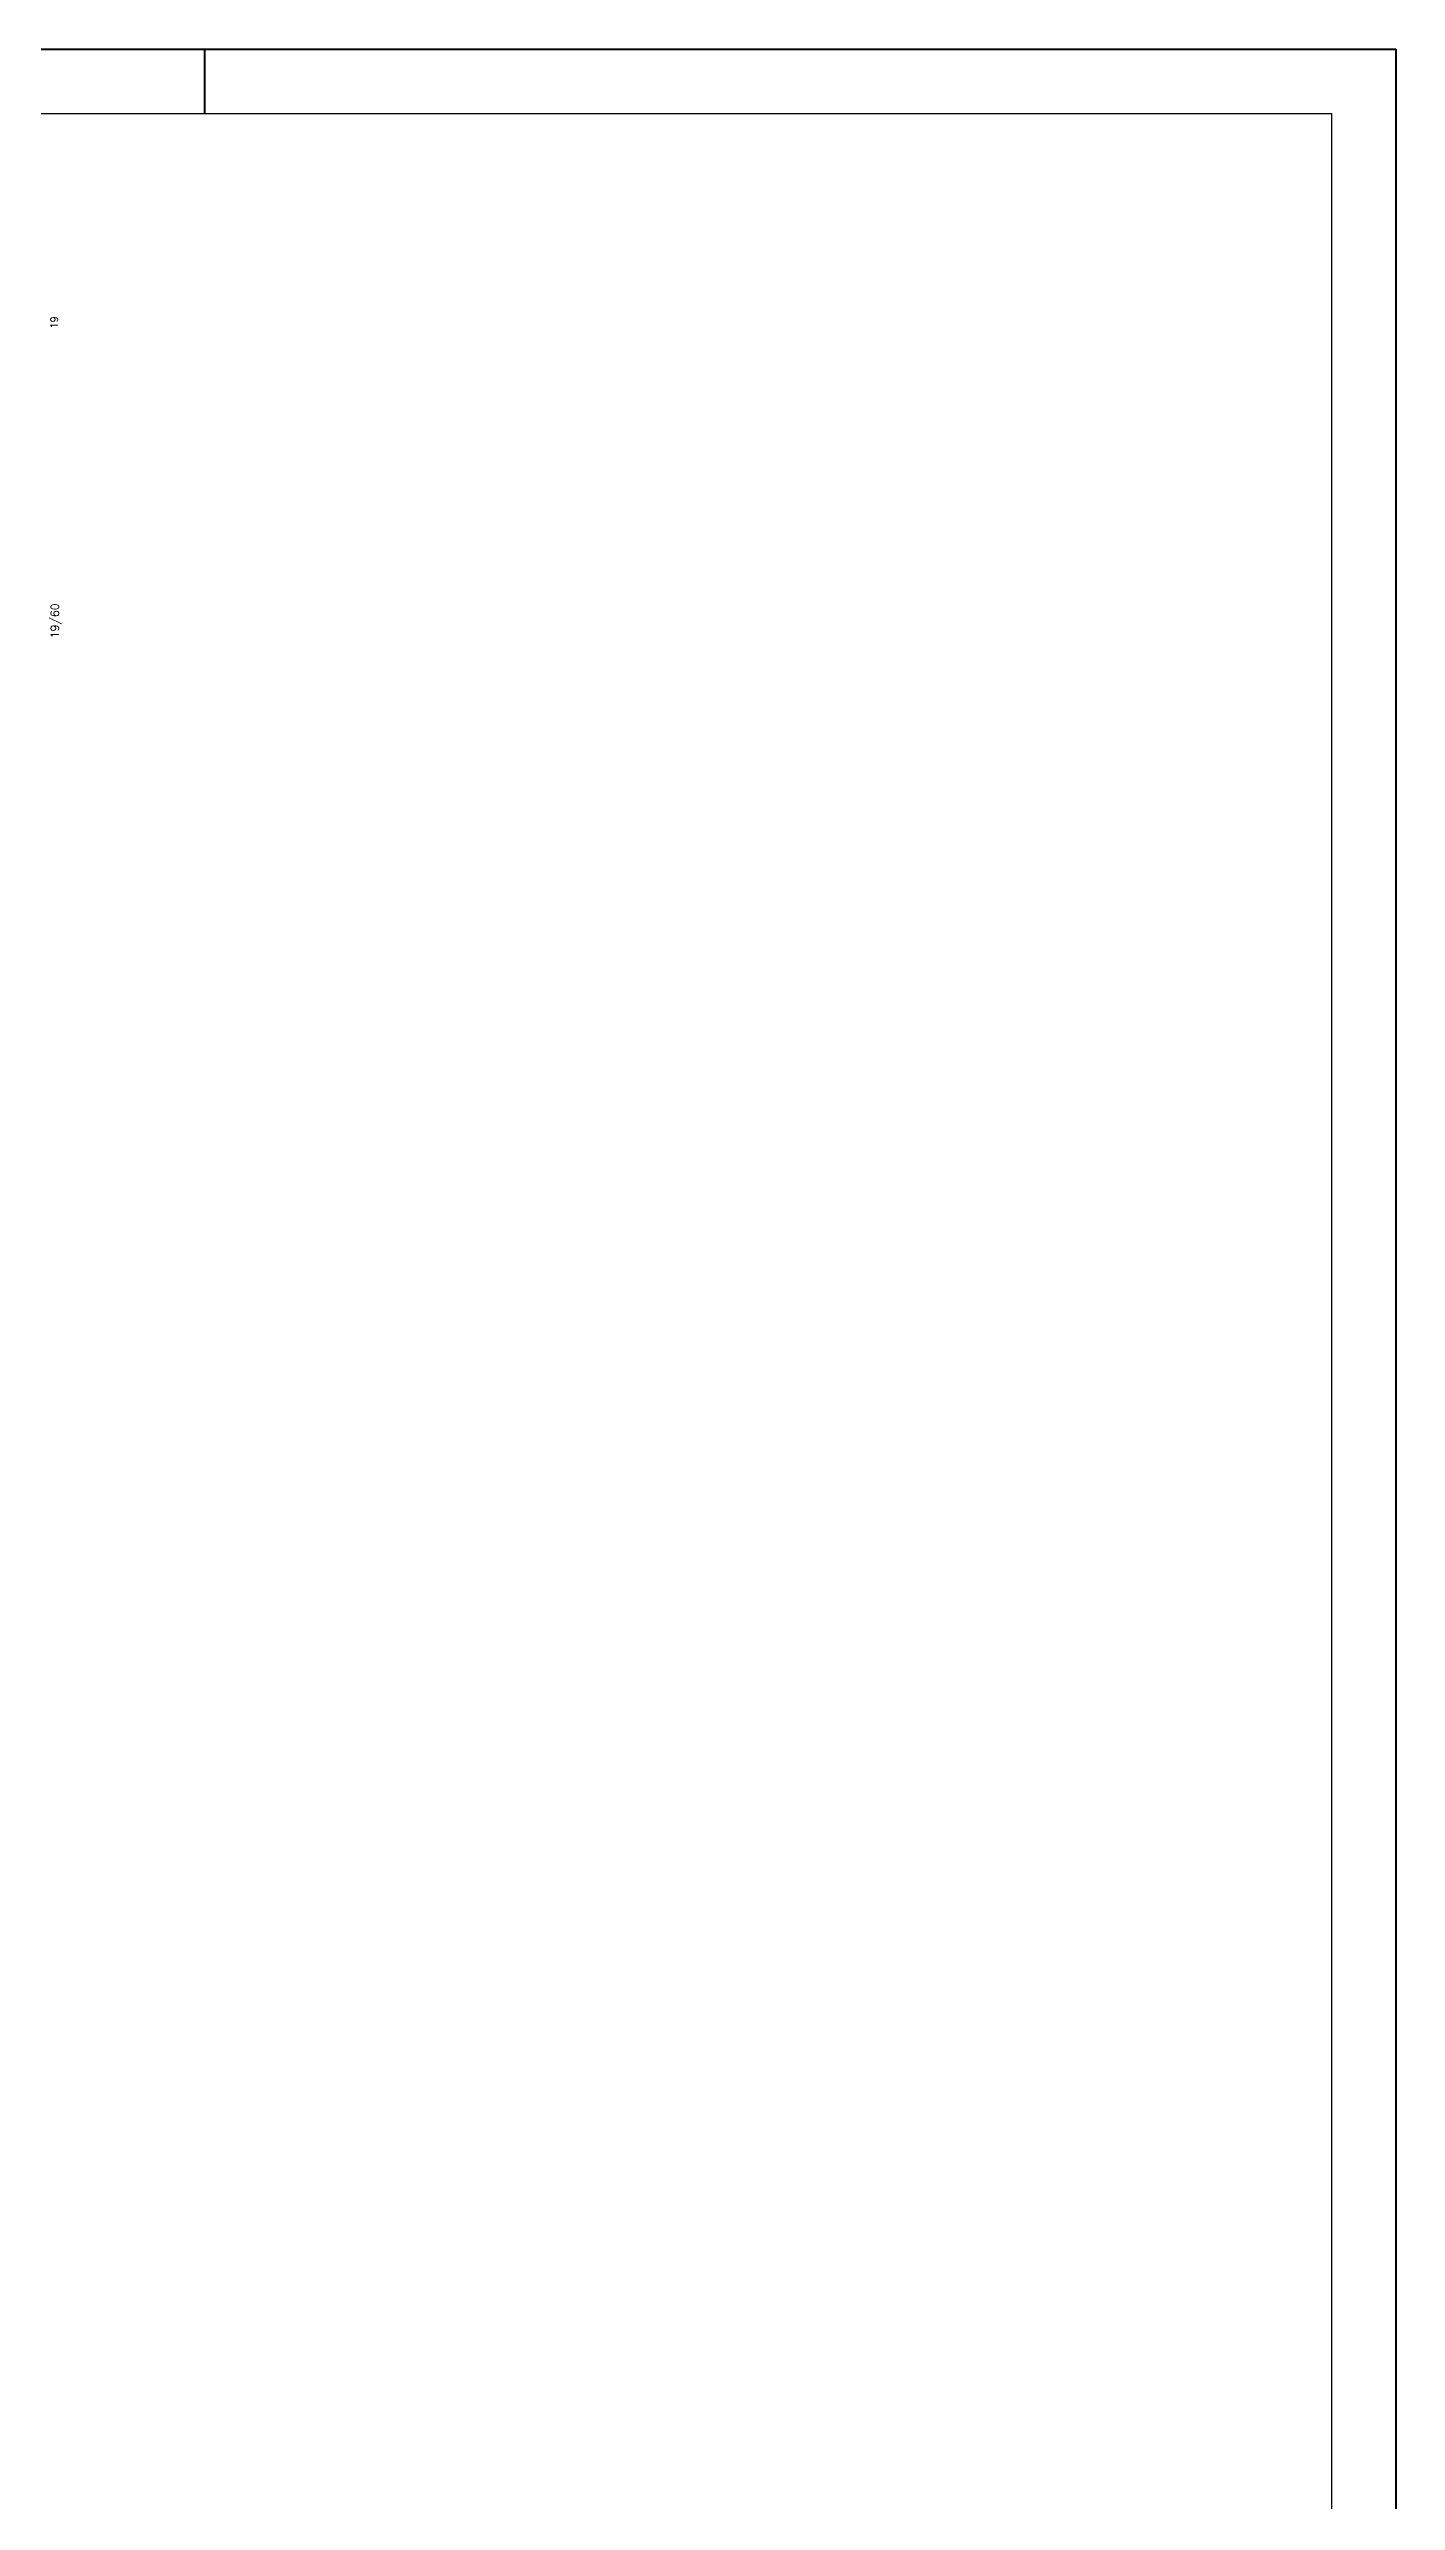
# Model space of a CAD drawing. Extents: x 17311 to 161354, y 153625 to 211469.
# Drawn here: x 22637 to 24320, y 208404 to 211469 of the extents above; entities that cross this region are included whole.
import ezdxf

# ---------------------------------------------------------------- set-up
doc = ezdxf.new("R2010")
doc.units = 0
doc.layers.get('0').update_dxf_attribs({"linetype": 'CONTINUOUS'})
doc.layers.add('F-PILARES-DIM', color=172, linetype='CONTINUOUS')
doc.layers.add('F-VIGAS-DIM', color=2, linetype='CONTINUOUS')
doc.layers.add('FOLHA', color=255, linetype='CONTINUOUS', lineweight=40)
doc.styles.add('MCP', font='romans.shx')

msp = doc.modelspace()

# ---------------------------------------------------------------- linework, layer by layer
at = {"color": 30}
for p, q in [((17511.8, 211388.2), (24239.28, 211388.2)), ((24239.28, 211388.2), (24239.28, 205180.82))]:
    msp.add_line(p, q, dxfattribs=at)
at = {"layer": 'FOLHA'}
for p, q in [((17310.62, 211468.67), (24319.75, 211468.67)), ((22831.02, 211468.67), (22831.02, 211388.2)), ((24319.75, 211468.67), (24319.75, 205100.34))]:
    msp.add_line(p, q, dxfattribs=at)

# ---------------------------------------------------------------- texts
at = {"layer": 'F-PILARES-DIM', "linetype": 'Continuous', "style": 'MCP'}
msp.add_text('19', height=9, rotation=90, dxfattribs=at).set_placement((22647.84, 211119.21))
at = {"layer": 'F-VIGAS-DIM', "linetype": 'Continuous', "style": 'MCP'}
msp.add_text('19/60', height=10, rotation=90, dxfattribs=at).set_placement((22649.09, 210732.21))

doc.saveas('drawing.dxf')
